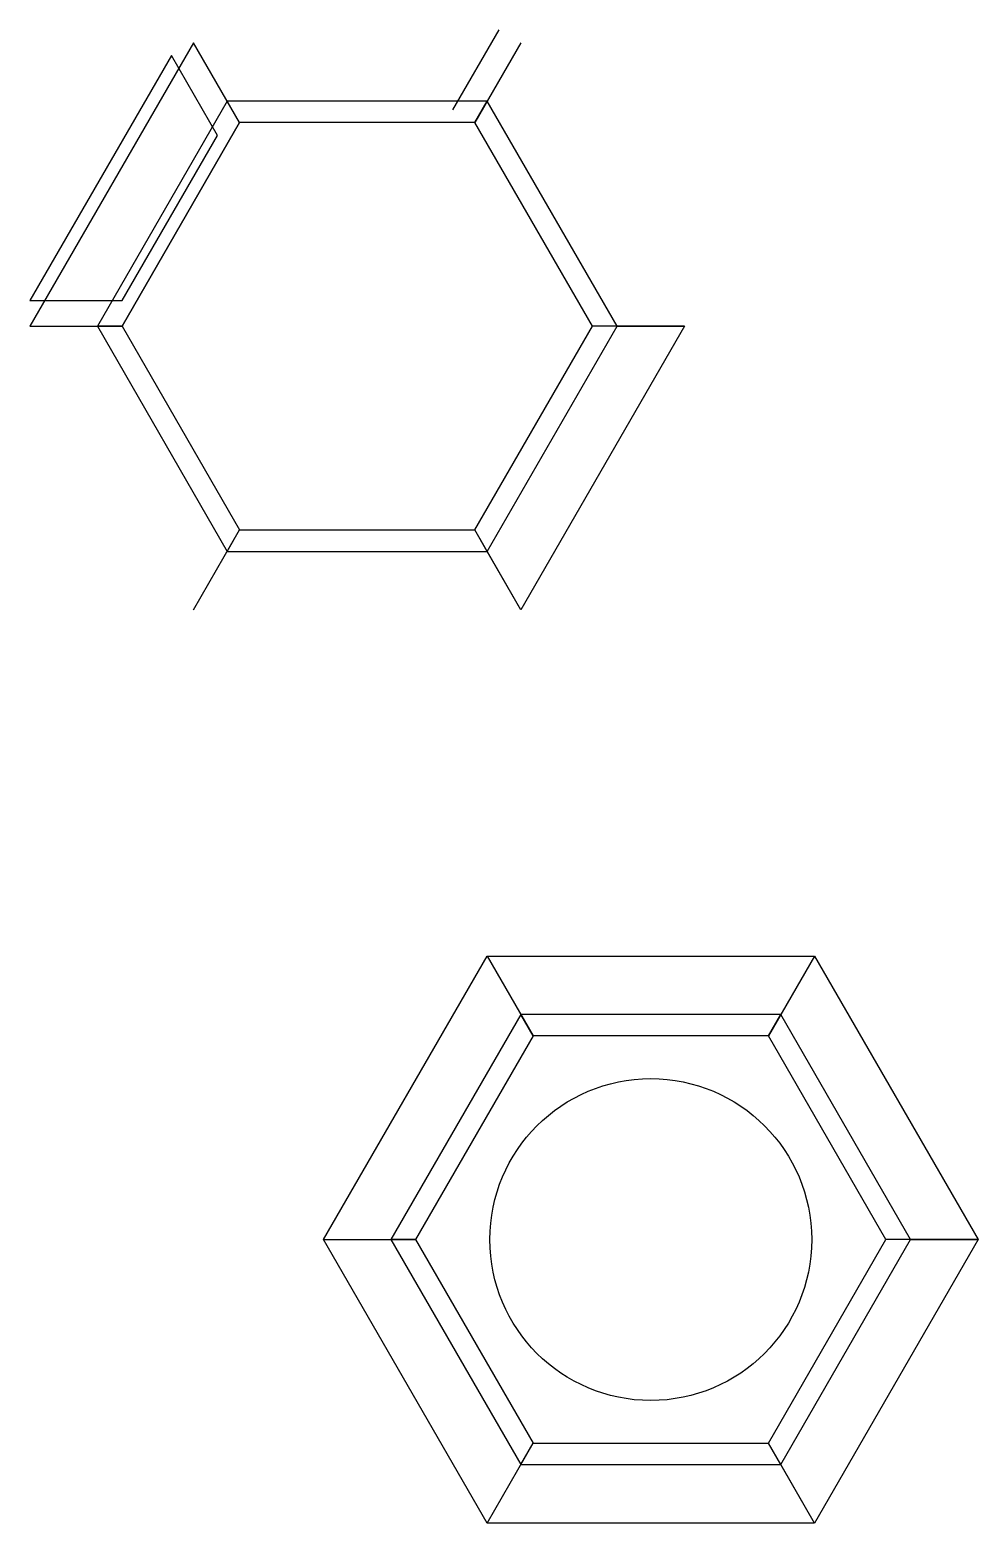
# Model space of a CAD drawing. Header units: millimetres. Extents: x -77 to 145, y -280 to 69.
import ezdxf

# ---------------------------------------------------------------- set-up
doc = ezdxf.new("R2010")
doc.units = ezdxf.units.MM

msp = doc.modelspace()

# ---------------------------------------------------------------- linework, layer by layer
for p, q in [((33.08, 69.3, 159.35), (22.3, 50.63, 10)), ((38.28, 66.3, 159.35), (27.5, 47.63, 10)), ((-27.5, 47.63, 10), (-30.39, 52.63, 50)), ((27.5, 47.63, 10), (30.39, 52.63, 50)), ((-55, 0, 10), (-60.77, 0, 50)), ((60.77, 0, 50), (55, 0, 10)), ((76.56, 0, 159.35), (55, 0, 10)), ((-38.28, -66.3, 159.35), (-27.5, -47.63, 10)), ((-30.39, -52.63, 50), (-27.5, -47.63, 10)), ((-27.5, -47.63, 10), (-27.5, -47.63)), ((30.39, -52.63, 50), (27.5, -47.63, 10)), ((38.28, -66.3, 159.35), (27.5, -47.63, 10)), ((-7.92, -213.55, 159.35), (30.36, -147.25, 159.35)), ((30.36, -147.25, 159.35), (41.14, -165.92, 10)), ((30.36, -147.25, 159.35), (106.91, -147.25, 159.35)), ((106.91, -147.25, 159.35), (96.14, -165.92, 10)), ((106.91, -147.25, 159.35), (145.19, -213.55, 159.35)), ((41.14, -165.92, 10), (38.25, -160.92, 50)), ((96.14, -165.92, 10), (99.02, -160.92, 50)), ((-7.92, -213.55, 159.35), (13.64, -213.55, 10)), ((30.36, -279.85, 159.35), (-7.92, -213.55, 159.35)), ((13.64, -213.55, 10), (7.86, -213.55, 50)), ((145.19, -213.55, 159.35), (106.91, -279.85, 159.35)), ((129.41, -213.55, 50), (123.64, -213.55, 10)), ((145.19, -213.55, 159.35), (123.64, -213.55, 10)), ((30.36, -279.85, 159.35), (41.14, -261.18, 10)), ((38.25, -266.18, 50), (41.14, -261.18, 10)), ((41.14, -261.18, 10), (41.14, -261.18)), ((99.02, -266.18, 50), (96.14, -261.18, 10)), ((106.91, -279.85, 159.35), (96.14, -261.18, 10)), ((106.91, -279.85, 159.35), (30.36, -279.85, 159.35))]:
    msp.add_line(p, q)
at = {"extrusion": (0, 0, -1)}
for p, q in [((-27.5, 47.63, 10), (-38.28, 66.3, 159.35)), ((-76.56, 0, 159.35), (-55, 0, 10))]:
    msp.add_line(p, q, dxfattribs=at)
for points, elevation in [([(-30.39, 52.63), (-60.77, 0), (-30.39, -52.63), (30.39, -52.63), (60.77, 0), (30.39, 52.63)], 50), ([(-27.5, 47.63), (-55, 0), (-27.5, -47.63), (27.5, -47.63), (55, 0), (27.5, 47.63)], 50), ([(-27.5, 47.63), (-55, 0), (-27.5, -47.63), (27.5, -47.63), (55, 0), (27.5, 47.63)], 10), ([(38.25, -160.92), (7.86, -213.55), (38.25, -266.18), (99.02, -266.18), (129.41, -213.55), (99.02, -160.92)], 5), ([(38.25, -160.92), (7.86, -213.55), (38.25, -266.18), (99.02, -266.18), (129.41, -213.55), (99.02, -160.92)], 50), ([(41.14, -165.92), (13.64, -213.55), (41.14, -261.18), (96.14, -261.18), (123.64, -213.55), (96.14, -165.92)], 10), ([(41.14, -165.92), (13.64, -213.55), (41.14, -261.18), (96.14, -261.18), (123.64, -213.55), (96.14, -165.92)], 50)]:
    msp.add_lwpolyline(points, close=True, dxfattribs=dict(elevation=elevation))
msp.add_lwpolyline([(41.14, -165.92), (13.64, -213.55), (41.14, -261.18), (96.14, -261.18), (123.64, -213.55), (96.14, -165.92)], close=True)
for points in [[(-27.5, 47.63, 10), (-38.28, 66.3, 159.35), (-76.56, 0, 159.35), (-55, 0, 10)], [(-55, 6, 10), (-32.7, 44.63, 10), (-43.47, 63.3, 159.35), (-76.56, 6, 159.35)], [(30.39, -52.63, 50), (60.77, 0, 50), (76.56, 0, 159.35), (38.28, -66.3, 159.35)], [(99.02, -266.18, 50), (129.41, -213.55, 50), (145.19, -213.55, 159.35), (106.91, -279.85, 159.35)]]:
    msp.add_polyline3d(points, close=True)
msp.add_circle((68.64, -213.55, -20), 37.63)

doc.saveas('drawing.dxf')
